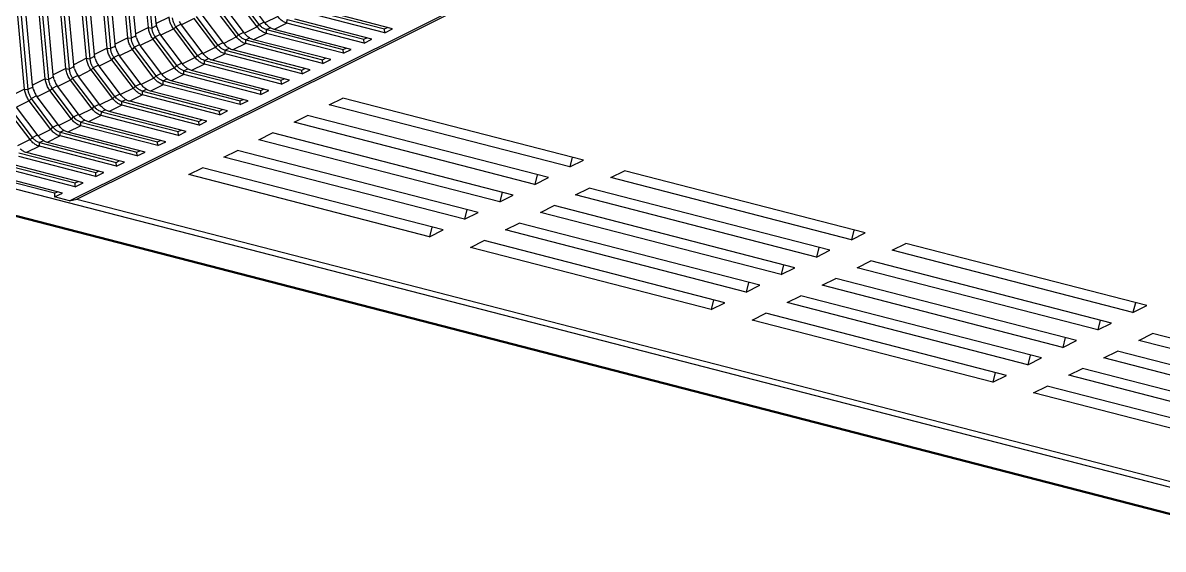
# Model space of a CAD drawing. Header units: millimetres. Extents: x 10368 to 13229, y -13270 to -11269.
# Drawn here: x 10483.1 to 10712.6, y -12889.4 to -12783.4 of the extents above; entities that cross this region are included whole.
import ezdxf

# ---------------------------------------------------------------- set-up
doc = ezdxf.new("R2010")
doc.units = ezdxf.units.MM

# ---------------------------------------------------------------- blocks, each defined once
blk = doc.blocks.new('*u3')
at = {"color": 7, "linetype": 'Continuous'}
for p, q in [((-31.01, 145.61), (220.7, 80.57)), ((220.15, 80.5), (-31.55, 145.54)), ((-37.91, 142.37), (213.79, 77.33)), ((196.02, 80.78), (-20.15, 136.64)), ((-28.06, 126.9), (16.48, 115.4)), ((-25.53, 128.16), (19.01, 116.65)), ((-32.02, 124.93), (12.52, 113.42)), ((-34.54, 123.67), (9.99, 112.16)), ((-41.03, 120.44), (3.5, 108.93)), ((-38.51, 121.7), (6.03, 110.19)), ((-45, 118.47), (-0.46, 106.96)), ((-47.52, 117.21), (-2.98, 105.7)), ((19.01, 116.65), (16.48, 115.4)), ((26.57, 114.7), (24.05, 113.44)), ((26.13, 112.9), (26.57, 114.7)), ((26.57, 114.7), (71.11, 103.19)), ((12.52, 113.42), (9.99, 112.16)), ((24.05, 113.44), (68.58, 101.93)), ((6.03, 110.19), (3.5, 108.93)), ((20.08, 111.47), (17.56, 110.21)), ((17.56, 110.21), (62.1, 98.7)), ((19.64, 109.67), (20.08, 111.47)), ((20.08, 111.47), (64.62, 99.96)), ((13.6, 108.24), (11.07, 106.98)), ((13.16, 106.44), (13.6, 108.24)), ((13.6, 108.24), (58.13, 96.73)), ((-0.46, 106.96), (-2.98, 105.7)), ((11.07, 106.98), (55.61, 95.47)), ((7.11, 105.01), (4.58, 103.75)), ((4.58, 103.75), (49.12, 92.24)), ((6.67, 103.21), (7.11, 105.01)), ((7.11, 105.01), (51.64, 93.5)), ((0.62, 101.78), (-1.91, 100.52)), ((0.18, 99.98), (0.62, 101.78)), ((0.62, 101.78), (45.16, 90.27)), ((71.11, 103.19), (68.58, 101.93)), ((-1.91, 100.52), (42.63, 89.01)), ((64.62, 99.96), (62.1, 98.7)), ((78.68, 101.23), (76.15, 99.98)), ((76.15, 99.98), (120.69, 88.47)), ((78.24, 99.44), (78.68, 101.23)), ((78.68, 101.23), (123.21, 89.73)), ((72.19, 98), (69.66, 96.75)), ((71.75, 96.21), (72.19, 98)), ((72.19, 98), (116.72, 86.5)), ((58.13, 96.73), (55.61, 95.47)), ((69.66, 96.75), (114.2, 85.24)), ((51.64, 93.5), (49.12, 92.24)), ((65.7, 94.77), (63.17, 93.52)), ((63.17, 93.52), (107.71, 82.01)), ((65.26, 92.98), (65.7, 94.77)), ((65.7, 94.77), (110.24, 83.26)), ((59.21, 91.54), (56.69, 90.28)), ((58.77, 89.75), (59.21, 91.54)), ((59.21, 91.54), (103.75, 80.03)), ((45.16, 90.27), (42.63, 89.01)), ((56.69, 90.28), (101.22, 78.78)), ((123.21, 89.73), (120.69, 88.47)), ((52.72, 88.31), (50.2, 87.05)), ((50.2, 87.05), (94.73, 75.55)), ((52.28, 86.52), (52.72, 88.31)), ((52.72, 88.31), (97.26, 76.8)), ((130.78, 87.77), (128.25, 86.51)), ((128.25, 86.51), (172.79, 75)), ((130.34, 85.97), (130.78, 87.77)), ((130.78, 87.77), (175.32, 76.26)), ((116.72, 86.5), (114.2, 85.24)), ((124.29, 84.54), (121.76, 83.28)), ((123.85, 82.74), (124.29, 84.54)), ((124.29, 84.54), (168.83, 73.03)), ((110.24, 83.26), (107.71, 82.01)), ((121.76, 83.28), (166.3, 71.77)), ((196.02, 80.78), (16.65, -8.53)), ((197.41, 81.11), (17.13, -8.66)), ((117.8, 81.31), (115.28, 80.05)), ((117.36, 79.51), (117.8, 81.31)), ((117.8, 81.31), (162.34, 69.8)), ((197.41, 81.11), (196.02, 80.78)), ((197.41, 81.11), (200.14, 80.4)), ((200.14, 80.4), (198.68, 79.68)), ((200.18, 79.7), (200.14, 80.4)), ((103.75, 80.03), (101.22, 78.78)), ((111.31, 78.08), (108.79, 76.82)), ((110.87, 76.28), (111.31, 78.08)), ((111.31, 78.08), (155.85, 66.57)), ((115.28, 80.05), (159.81, 68.54)), ((196.32, 78.5), (194.87, 77.78)), ((196.32, 78.5), (196.37, 77.8)), ((196.32, 78.5), (210.59, 74.82)), ((198.68, 79.68), (212.95, 75.99)), ((200.18, 79.7), (199.64, 79.43)), ((200.18, 79.7), (214.4, 76.03)), ((97.26, 76.8), (94.73, 75.55)), ((108.79, 76.82), (153.33, 65.31)), ((175.32, 76.26), (172.79, 75)), ((192.5, 76.6), (191.05, 75.88)), ((192.5, 76.6), (192.55, 75.9)), ((192.5, 76.6), (206.77, 72.92)), ((194.87, 77.78), (209.14, 74.09)), ((196.37, 77.8), (195.82, 77.53)), ((210.59, 74.13), (196.37, 77.8)), ((104.83, 74.85), (102.3, 73.59)), ((104.39, 73.05), (104.83, 74.85)), ((104.83, 74.85), (149.36, 63.34)), ((188.69, 74.7), (187.23, 73.98)), ((187.23, 73.98), (201.5, 70.29)), ((188.73, 74), (188.19, 73.73)), ((188.69, 74.7), (188.73, 74)), ((188.69, 74.7), (202.96, 71.01)), ((202.95, 70.33), (188.73, 74)), ((191.05, 75.88), (205.32, 72.19)), ((192.55, 75.9), (192, 75.63)), ((206.77, 72.23), (192.55, 75.9)), ((102.3, 73.59), (146.84, 62.08)), ((168.83, 73.03), (166.3, 71.77)), ((184.87, 72.8), (183.42, 72.08)), ((183.42, 72.08), (197.69, 68.39)), ((184.92, 72.1), (184.37, 71.83)), ((184.87, 72.8), (184.92, 72.1)), ((184.87, 72.8), (199.14, 69.11)), ((199.14, 68.43), (184.92, 72.1)), ((202.96, 71.01), (205.32, 72.19)), ((162.34, 69.8), (159.81, 68.54)), ((181.05, 70.9), (179.6, 70.18)), ((179.6, 70.18), (193.87, 66.49)), ((181.1, 70.2), (180.56, 69.93)), ((181.05, 70.9), (181.1, 70.2)), ((181.05, 70.9), (195.32, 67.21)), ((195.32, 66.53), (181.1, 70.2)), ((199.14, 69.11), (201.5, 70.29)), ((202.95, 70.33), (202.22, 69.96)), ((202.96, 71.01), (202.95, 70.33)), ((204.66, 69.78), (204.27, 69.38)), ((204.66, 69.78), (207.02, 70.96)), ((204.66, 69.78), (208.65, 64.49)), ((177.24, 69), (175.78, 68.28)), ((175.78, 68.28), (190.05, 64.59)), ((177.28, 68.3), (176.74, 68.03)), ((177.24, 69), (177.28, 68.3)), ((177.24, 69), (191.51, 65.31)), ((191.5, 64.63), (177.28, 68.3)), ((195.32, 67.21), (197.69, 68.39)), ((199.14, 68.43), (198.4, 68.06)), ((199.14, 69.11), (199.14, 68.43)), ((200.85, 67.88), (200.45, 67.48)), ((200.85, 67.88), (203.21, 69.06)), ((200.85, 67.88), (204.84, 62.59)), ((203.21, 69.06), (207.2, 63.77)), ((204.27, 69.38), (203.29, 68.89)), ((204.27, 69.38), (208.26, 64.09)), ((155.85, 66.57), (153.33, 65.31)), ((173.42, 67.1), (171.97, 66.38)), ((171.97, 66.38), (186.24, 62.69)), ((173.47, 66.4), (172.92, 66.13)), ((173.42, 67.1), (173.47, 66.4)), ((173.42, 67.1), (187.69, 63.41)), ((187.69, 62.73), (173.47, 66.4)), ((191.51, 65.31), (193.87, 66.49)), ((195.32, 66.53), (194.59, 66.16)), ((195.32, 67.21), (195.32, 66.53)), ((196.63, 65.58), (195.66, 65.09)), ((197.03, 65.98), (196.63, 65.58)), ((196.63, 65.58), (200.62, 60.29)), ((197.03, 65.98), (199.39, 67.16)), ((197.03, 65.98), (201.02, 60.69)), ((199.39, 67.16), (203.38, 61.87)), ((200.45, 67.48), (199.47, 66.99)), ((200.45, 67.48), (204.44, 62.19)), ((149.36, 63.34), (146.84, 62.08)), ((165.79, 63.3), (164.33, 62.58)), ((165.79, 63.3), (165.83, 62.6)), ((165.79, 63.3), (180.06, 59.61)), ((169.6, 65.2), (168.15, 64.48)), ((168.15, 64.48), (182.42, 60.79)), ((169.65, 64.5), (169.11, 64.23)), ((169.6, 65.2), (169.65, 64.5)), ((169.6, 65.2), (183.87, 61.51)), ((183.87, 60.83), (169.65, 64.5)), ((187.69, 63.41), (190.05, 64.59)), ((187.69, 63.41), (187.69, 62.73)), ((189.4, 62.18), (191.76, 63.36)), ((191.5, 64.63), (190.77, 64.26)), ((191.51, 65.31), (191.5, 64.63)), ((191.76, 63.36), (195.75, 58.07)), ((192.82, 63.68), (191.84, 63.19)), ((193.21, 64.08), (192.82, 63.68)), ((192.82, 63.68), (196.81, 58.39)), ((193.21, 64.08), (195.58, 65.26)), ((193.21, 64.08), (197.2, 58.79)), ((195.58, 65.26), (199.57, 59.97)), ((204.84, 62.59), (207.2, 63.77)), ((161.97, 61.4), (160.52, 60.68)), ((161.97, 61.4), (162.02, 60.7)), ((161.97, 61.4), (176.24, 57.71)), ((164.33, 62.58), (178.6, 58.89)), ((165.83, 62.6), (165.29, 62.33)), ((180.05, 58.93), (165.83, 62.6)), ((183.87, 61.51), (186.24, 62.69)), ((183.87, 61.51), (183.87, 60.83)), ((185.58, 60.28), (187.94, 61.46)), ((187.69, 62.73), (186.95, 62.36)), ((187.94, 61.46), (191.93, 56.16)), ((189, 61.78), (188.02, 61.29)), ((189.4, 62.18), (189, 61.78)), ((189, 61.78), (192.99, 56.49)), ((189.4, 62.18), (193.39, 56.89)), ((201.02, 60.69), (203.38, 61.87)), ((203.47, 61.7), (204.44, 62.19)), ((204.84, 62.59), (204.44, 62.19)), ((205.69, 60.44), (208.05, 61.61)), ((158.15, 59.5), (156.7, 58.78)), ((158.15, 59.5), (158.2, 58.8)), ((158.15, 59.5), (172.42, 55.81)), ((160.52, 60.68), (174.79, 56.99)), ((162.02, 60.7), (161.47, 60.43)), ((176.24, 57.02), (162.02, 60.7)), ((180.06, 59.61), (180.05, 58.93)), ((180.06, 59.61), (182.42, 60.79)), ((181.76, 58.38), (184.13, 59.56)), ((183.87, 60.83), (183.14, 60.46)), ((184.13, 59.56), (188.12, 54.26)), ((185.18, 59.88), (184.21, 59.39)), ((185.58, 60.28), (185.18, 59.88)), ((185.18, 59.88), (189.17, 54.59)), ((185.58, 60.28), (189.57, 54.99)), ((197.2, 58.79), (199.57, 59.97)), ((199.65, 59.8), (200.62, 60.29)), ((201.02, 60.69), (200.62, 60.29)), ((201.87, 58.53), (204.23, 59.71)), ((204.16, 60.07), (205.09, 60.53)), ((204.23, 59.71), (207.14, 28)), ((208, 28.85), (205.09, 60.53)), ((205.69, 60.44), (205.09, 60.53)), ((205.69, 60.44), (208.59, 28.73)), ((154.34, 57.6), (152.88, 56.88)), ((154.34, 57.6), (154.38, 56.9)), ((154.34, 57.6), (168.61, 53.91)), ((156.7, 58.78), (170.97, 55.09)), ((158.2, 58.8), (157.66, 58.53)), ((172.42, 55.12), (158.2, 58.8)), ((172.42, 55.81), (174.79, 56.99)), ((176.24, 57.02), (175.51, 56.66)), ((176.24, 57.71), (178.6, 58.89)), ((176.24, 57.71), (176.24, 57.02)), ((177.95, 56.48), (180.31, 57.66)), ((180.05, 58.93), (179.32, 58.56)), ((180.31, 57.66), (184.3, 52.36)), ((181.37, 57.98), (180.39, 57.49)), ((181.76, 58.38), (181.37, 57.98)), ((181.37, 57.98), (185.36, 52.68)), ((181.76, 58.38), (185.75, 53.09)), ((193.39, 56.89), (195.75, 58.07)), ((195.83, 57.9), (196.81, 58.39)), ((197.2, 58.79), (196.81, 58.39)), ((198.05, 56.63), (200.42, 57.81)), ((200.35, 58.17), (201.28, 58.63)), ((200.42, 57.81), (203.32, 26.1)), ((204.18, 26.95), (201.28, 58.63)), ((201.87, 58.53), (201.28, 58.63)), ((201.87, 58.53), (204.77, 26.82)), ((150.52, 55.7), (149.07, 54.97)), ((149.07, 54.97), (163.34, 51.29)), ((150.57, 55), (150.02, 54.73)), ((150.52, 55.7), (150.57, 55)), ((150.52, 55.7), (164.79, 52.01)), ((164.79, 51.32), (150.57, 55)), ((152.88, 56.88), (167.15, 53.19)), ((154.38, 56.9), (153.84, 56.63)), ((168.6, 53.22), (154.38, 56.9)), ((168.61, 53.91), (170.97, 55.09)), ((172.42, 55.12), (171.69, 54.76)), ((172.42, 55.81), (172.42, 55.12)), ((174.13, 54.58), (176.49, 55.76)), ((176.49, 55.76), (180.48, 50.46)), ((177.55, 56.08), (176.57, 55.59)), ((177.95, 56.48), (177.55, 56.08)), ((177.55, 56.08), (181.54, 50.78)), ((177.95, 56.48), (181.94, 51.19)), ((189.57, 54.99), (189.17, 54.59)), ((189.57, 54.99), (191.93, 56.16)), ((192.02, 56), (192.99, 56.49)), ((193.39, 56.89), (192.99, 56.49)), ((194.24, 54.73), (196.6, 55.91)), ((196.53, 56.27), (197.46, 56.73)), ((196.6, 55.91), (199.5, 24.2)), ((200.36, 25.05), (197.46, 56.73)), ((198.05, 56.63), (197.46, 56.73)), ((198.05, 56.63), (200.96, 24.92)), ((146.7, 53.8), (145.25, 53.07)), ((145.25, 53.07), (159.52, 49.39)), ((146.75, 53.1), (146.21, 52.83)), ((146.7, 53.8), (146.75, 53.1)), ((146.7, 53.8), (160.97, 50.11)), ((160.97, 49.42), (146.75, 53.1)), ((164.79, 52.01), (167.15, 53.19)), ((168.6, 53.22), (167.87, 52.86)), ((168.61, 53.91), (168.6, 53.22)), ((170.31, 52.68), (172.68, 53.86)), ((172.68, 53.86), (176.67, 48.56)), ((173.73, 54.18), (172.76, 53.69)), ((174.13, 54.58), (173.73, 54.18)), ((173.73, 54.18), (177.73, 48.88)), ((174.13, 54.58), (178.12, 49.29)), ((185.75, 53.09), (185.36, 52.68)), ((185.75, 53.09), (188.12, 54.26)), ((188.2, 54.1), (189.17, 54.59)), ((188.9, 52.46), (189.83, 52.93)), ((192.73, 21.25), (189.83, 52.93)), ((190.42, 52.83), (189.83, 52.93)), ((190.42, 52.83), (192.78, 54.01)), ((190.42, 52.83), (193.32, 21.12)), ((192.71, 54.36), (193.64, 54.83)), ((192.78, 54.01), (195.69, 22.3)), ((196.55, 23.15), (193.64, 54.83)), ((194.24, 54.73), (193.64, 54.83)), ((194.24, 54.73), (197.14, 23.02)), ((142.89, 51.9), (141.43, 51.17)), ((141.43, 51.17), (155.7, 47.49)), ((142.93, 51.2), (142.39, 50.93)), ((142.89, 51.9), (142.93, 51.2)), ((142.89, 51.9), (157.16, 48.21)), ((157.15, 47.52), (142.93, 51.2)), ((160.97, 50.11), (163.34, 51.29)), ((164.79, 51.32), (164.06, 50.96)), ((164.79, 52.01), (164.79, 51.32)), ((166.5, 50.78), (166.1, 50.38)), ((166.5, 50.78), (168.86, 51.96)), ((166.5, 50.78), (170.49, 45.49)), ((168.86, 51.96), (172.85, 46.66)), ((169.92, 52.28), (168.94, 51.79)), ((170.31, 52.68), (169.92, 52.28)), ((169.92, 52.28), (173.91, 46.98)), ((170.31, 52.68), (174.3, 47.39)), ((180.57, 50.3), (181.54, 50.78)), ((181.94, 51.19), (181.54, 50.78)), ((181.94, 51.19), (184.3, 52.36)), ((184.38, 52.2), (185.36, 52.68)), ((185.08, 50.56), (186.01, 51.03)), ((188.91, 19.35), (186.01, 51.03)), ((186.6, 50.93), (186.01, 51.03)), ((186.6, 50.93), (188.97, 52.11)), ((186.6, 50.93), (189.51, 19.22)), ((188.97, 52.11), (191.87, 20.4)), ((139.07, 50), (137.62, 49.27)), ((137.62, 49.27), (151.89, 45.59)), ((139.12, 49.3), (138.57, 49.03)), ((139.07, 50), (139.12, 49.3)), ((139.07, 50), (153.34, 46.31)), ((153.34, 45.62), (139.12, 49.3)), ((157.16, 48.21), (159.52, 49.39)), ((160.97, 49.42), (160.24, 49.06)), ((160.97, 50.11), (160.97, 49.42)), ((162.68, 48.88), (162.28, 48.48)), ((162.68, 48.88), (165.04, 50.05)), ((162.68, 48.88), (166.67, 43.59)), ((165.04, 50.05), (169.03, 44.76)), ((166.1, 50.38), (165.12, 49.89)), ((166.1, 50.38), (170.09, 45.08)), ((174.3, 47.39), (176.67, 48.56)), ((176.75, 48.4), (177.73, 48.88)), ((178.12, 49.29), (177.73, 48.88)), ((178.12, 49.29), (180.48, 50.46)), ((181.26, 48.66), (182.19, 49.13)), ((185.1, 17.45), (182.19, 49.13)), ((182.79, 49.03), (182.19, 49.13)), ((182.79, 49.03), (185.15, 50.21)), ((182.79, 49.03), (185.69, 17.32)), ((185.15, 50.21), (188.05, 18.5)), ((157.16, 48.21), (157.15, 47.52)), ((158.86, 46.98), (161.23, 48.15)), ((161.23, 48.15), (165.22, 42.86)), ((162.28, 48.48), (161.31, 47.99)), ((162.28, 48.48), (166.28, 43.18)), ((178.97, 47.13), (181.33, 48.31)), ((181.33, 48.31), (184.24, 16.6))]:
    blk.add_line(p, q, dxfattribs=at)
for centre, radius, start, end in [((199.89, 59.24), 4.37, 26.6131, 36.9739), ((199.9, 59.24), 4.36, 16.3163, 26.6926), ((196.08, 57.34), 4.37, 26.6131, 36.9739), ((196.08, 57.34), 4.36, 16.3163, 26.6926), ((192.26, 55.44), 4.37, 26.6131, 36.9739), ((192.27, 55.44), 4.36, 16.3163, 26.6926), ((188.45, 53.54), 4.37, 26.6131, 36.9739), ((188.45, 53.54), 4.36, 16.3163, 26.6926), ((184.63, 51.64), 4.37, 26.6131, 36.9739), ((184.63, 51.63), 4.36, 16.3163, 26.6926), ((180.81, 49.74), 4.37, 26.6131, 36.9739), ((180.82, 49.73), 4.36, 16.3163, 26.6926), ((173.18, 45.94), 4.37, 26.6131, 36.9739), ((177, 47.84), 4.37, 26.6131, 36.9739), ((177, 47.83), 4.36, 16.3163, 26.6926)]:
    blk.add_arc(centre, radius, start, end, dxfattribs=at)
for points, start_tangent, end_tangent in [([(205.32, 72.19), (205.93, 71.94)], (0.968198, -0.250186), (0.871993, -0.489518)), ([(205.93, 71.94), (206.51, 71.52)], (0.871993, -0.489518), (0.744298, -0.667848)), ([(201.5, 70.29), (202.11, 70.04)], (0.968198, -0.250186), (0.871993, -0.489518)), ([(202.11, 70.04), (202.69, 69.62)], (0.871993, -0.489518), (0.744298, -0.667848)), ([(202.95, 70.33), (203.42, 70.14)], (0.968198, -0.250186), (0.871993, -0.489518)), ([(202.96, 71.01), (203.57, 70.77), (204.15, 70.35), (204.66, 69.78)], (0.968198, -0.250186), (0.602192, -0.798351)), ([(203.42, 70.14), (203.87, 69.81), (203.95, 69.74)], (0.871993, -0.489518), (0.718252, -0.695783)), ([(203.95, 69.74), (204.27, 69.38)], (0.718252, -0.695783), (0.602192, -0.798351)), ([(197.69, 68.39), (198.3, 68.14)], (0.968198, -0.250186), (0.871993, -0.489518)), ([(198.3, 68.14), (198.88, 67.72)], (0.871993, -0.489518), (0.744298, -0.667848)), ([(198.88, 67.72), (199.39, 67.16)], (0.744298, -0.667848), (0.602192, -0.798351)), ([(199.14, 69.11), (199.75, 68.87), (200.33, 68.45), (200.85, 67.88)], (0.968198, -0.250186), (0.602192, -0.798351)), ([(199.14, 68.43), (199.61, 68.24)], (0.968198, -0.250186), (0.871993, -0.489518)), ([(199.61, 68.24), (200.05, 67.91), (200.13, 67.84)], (0.871993, -0.489518), (0.718252, -0.695783)), ([(200.13, 67.84), (200.45, 67.48)], (0.718252, -0.695783), (0.602192, -0.798351)), ([(202.69, 69.62), (203.21, 69.06)], (0.744298, -0.667848), (0.602192, -0.798351)), ([(193.87, 66.49), (194.48, 66.24)], (0.968198, -0.250186), (0.871993, -0.489518)), ([(194.48, 66.24), (195.06, 65.82)], (0.871993, -0.489518), (0.744298, -0.667848)), ([(195.06, 65.82), (195.58, 65.26)], (0.744298, -0.667848), (0.602192, -0.798351)), ([(195.32, 67.21), (195.93, 66.96), (196.51, 66.54), (197.03, 65.98)], (0.968198, -0.250186), (0.602192, -0.798351)), ([(195.32, 66.53), (195.79, 66.33)], (0.968198, -0.250186), (0.871993, -0.489518)), ([(195.79, 66.33), (196.24, 66.01), (196.32, 65.94)], (0.871993, -0.489518), (0.718252, -0.695783)), ([(196.32, 65.94), (196.63, 65.58)], (0.718252, -0.695783), (0.602192, -0.798351)), ([(187.69, 63.41), (188.3, 63.16), (188.88, 62.74), (189.4, 62.18)], (0.968198, -0.250186), (0.602192, -0.798351)), ([(190.05, 64.59), (190.66, 64.34)], (0.968198, -0.250186), (0.871993, -0.489518)), ([(190.66, 64.34), (191.24, 63.92)], (0.871993, -0.489518), (0.744298, -0.667848)), ([(191.24, 63.92), (191.76, 63.36)], (0.744298, -0.667848), (0.602192, -0.798351)), ([(191.5, 64.63), (191.97, 64.43)], (0.968198, -0.250186), (0.871993, -0.489518)), ([(191.51, 65.31), (192.12, 65.06), (192.7, 64.64), (193.21, 64.08)], (0.968198, -0.250186), (0.602192, -0.798351)), ([(191.97, 64.43), (192.42, 64.11), (192.5, 64.04)], (0.871993, -0.489518), (0.718252, -0.695783)), ([(192.5, 64.04), (192.82, 63.68)], (0.718252, -0.695783), (0.602192, -0.798351)), ([(183.87, 61.51), (184.48, 61.26), (185.06, 60.84), (185.58, 60.28)], (0.968198, -0.250186), (0.602192, -0.798351)), ([(186.24, 62.69), (186.85, 62.44)], (0.968198, -0.250186), (0.871993, -0.489518)), ([(186.85, 62.44), (187.43, 62.02)], (0.871993, -0.489518), (0.744298, -0.667848)), ([(187.43, 62.02), (187.94, 61.46)], (0.744298, -0.667848), (0.602192, -0.798351)), ([(187.69, 62.73), (188.16, 62.53)], (0.968198, -0.250186), (0.871993, -0.489518)), ([(188.16, 62.53), (188.6, 62.21), (188.68, 62.14)], (0.871993, -0.489518), (0.718252, -0.695783)), ([(188.68, 62.14), (189, 61.78)], (0.718252, -0.695783), (0.602192, -0.798351)), ([(205.09, 60.53), (204.98, 61.11), (204.76, 61.67), (204.44, 62.19)], (-0.091185, 0.995834), (-0.602192, 0.798351)), ([(204.84, 62.59), (205.25, 61.92), (205.54, 61.19), (205.69, 60.44)], (0.602192, -0.798351), (0.091185, -0.995834)), ([(180.06, 59.61), (180.67, 59.36), (181.25, 58.94), (181.76, 58.38)], (0.968198, -0.250186), (0.602192, -0.798351)), ([(182.42, 60.79), (183.03, 60.54)], (0.968198, -0.250186), (0.871993, -0.489518)), ([(183.03, 60.54), (183.61, 60.12)], (0.871993, -0.489518), (0.744298, -0.667848)), ([(183.61, 60.12), (184.13, 59.56)], (0.744298, -0.667848), (0.602192, -0.798351)), ([(183.87, 60.83), (184.34, 60.63)], (0.968198, -0.250186), (0.871993, -0.489518)), ([(184.34, 60.63), (184.79, 60.31), (184.87, 60.24)], (0.871993, -0.489518), (0.718252, -0.695783)), ([(184.87, 60.24), (185.18, 59.88)], (0.718252, -0.695783), (0.602192, -0.798351)), ([(201.28, 58.63), (201.17, 59.21), (200.94, 59.77), (200.62, 60.29)], (-0.091185, 0.995834), (-0.602192, 0.798351)), ([(201.02, 60.69), (201.44, 60.02), (201.73, 59.29), (201.87, 58.53)], (0.602192, -0.798351), (0.091185, -0.995834)), ([(204.09, 60.46), (204.23, 59.71)], (0.28024, -0.95993), (0.091185, -0.995834)), ([(174.79, 56.99), (175.4, 56.74)], (0.968198, -0.250186), (0.871993, -0.489518)), ([(176.24, 57.71), (176.85, 57.46), (177.43, 57.04), (177.95, 56.48)], (0.968198, -0.250186), (0.602192, -0.798351)), ([(176.24, 57.02), (176.71, 56.83)], (0.968198, -0.250186), (0.871993, -0.489518)), ([(178.6, 58.89), (179.21, 58.64)], (0.968198, -0.250186), (0.871993, -0.489518)), ([(179.21, 58.64), (179.79, 58.22)], (0.871993, -0.489518), (0.744298, -0.667848)), ([(179.79, 58.22), (180.31, 57.66)], (0.744298, -0.667848), (0.602192, -0.798351)), ([(180.05, 58.93), (180.52, 58.73)], (0.968198, -0.250186), (0.871993, -0.489518)), ([(180.52, 58.73), (180.97, 58.41), (181.05, 58.34)], (0.871993, -0.489518), (0.718252, -0.695783)), ([(181.05, 58.34), (181.37, 57.98)], (0.718252, -0.695783), (0.602192, -0.798351)), ([(197.46, 56.73), (197.35, 57.31), (197.13, 57.87), (196.81, 58.39)], (-0.091185, 0.995834), (-0.602192, 0.798351)), ([(197.2, 58.79), (197.62, 58.12), (197.91, 57.39), (198.05, 56.63)], (0.602192, -0.798351), (0.091185, -0.995834)), ([(200.27, 58.56), (200.42, 57.81)], (0.28024, -0.95993), (0.091185, -0.995834)), ([(170.97, 55.09), (171.58, 54.84)], (0.968198, -0.250186), (0.871993, -0.489518)), ([(172.42, 55.81), (173.03, 55.56), (173.61, 55.14), (174.13, 54.58)], (0.968198, -0.250186), (0.602192, -0.798351)), ([(172.42, 55.12), (172.89, 54.93)], (0.968198, -0.250186), (0.871993, -0.489518)), ([(172.89, 54.93), (173.34, 54.61), (173.42, 54.53)], (0.871993, -0.489518), (0.718252, -0.695783)), ([(175.4, 56.74), (175.98, 56.32)], (0.871993, -0.489518), (0.744298, -0.667848)), ([(175.98, 56.32), (176.49, 55.76)], (0.744298, -0.667848), (0.602192, -0.798351)), ([(176.71, 56.83), (177.15, 56.51), (177.23, 56.43)], (0.871993, -0.489518), (0.718252, -0.695783)), ([(177.23, 56.43), (177.55, 56.08)], (0.718252, -0.695783), (0.602192, -0.798351)), ([(189.57, 54.99), (189.99, 54.32), (190.28, 53.58), (190.42, 52.83)], (0.602192, -0.798351), (0.091185, -0.995834)), ([(193.64, 54.83), (193.53, 55.41), (193.31, 55.97), (192.99, 56.49)], (-0.091185, 0.995834), (-0.602192, 0.798351)), ([(193.39, 56.89), (193.8, 56.22), (194.09, 55.48), (194.24, 54.73)], (0.602192, -0.798351), (0.091185, -0.995834)), ([(196.45, 56.66), (196.6, 55.91)], (0.28024, -0.95993), (0.091185, -0.995834)), ([(167.15, 53.19), (167.76, 52.94)], (0.968198, -0.250186), (0.871993, -0.489518)), ([(167.76, 52.94), (168.34, 52.52)], (0.871993, -0.489518), (0.744298, -0.667848)), ([(168.6, 53.22), (169.07, 53.03)], (0.968198, -0.250186), (0.871993, -0.489518)), ([(168.61, 53.91), (169.22, 53.66), (169.8, 53.24), (170.31, 52.68)], (0.968198, -0.250186), (0.602192, -0.798351)), ([(169.07, 53.03), (169.52, 52.71), (169.6, 52.63)], (0.871993, -0.489518), (0.718252, -0.695783)), ([(171.58, 54.84), (172.16, 54.42)], (0.871993, -0.489518), (0.744298, -0.667848)), ([(172.16, 54.42), (172.68, 53.86)], (0.744298, -0.667848), (0.602192, -0.798351)), ([(173.42, 54.53), (173.73, 54.18)], (0.718252, -0.695783), (0.602192, -0.798351)), ([(185.75, 53.09), (186.17, 52.42), (186.46, 51.68), (186.6, 50.93)], (0.602192, -0.798351), (0.091185, -0.995834)), ([(188.82, 52.86), (188.97, 52.11)], (0.28024, -0.95993), (0.091185, -0.995834)), ([(189.83, 52.93), (189.72, 53.51), (189.49, 54.07), (189.17, 54.59)], (-0.091185, 0.995834), (-0.602192, 0.798351)), ([(192.64, 54.76), (192.78, 54.01)], (0.28024, -0.95993), (0.091185, -0.995834)), ([(163.34, 51.29), (163.95, 51.04)], (0.968198, -0.250186), (0.871993, -0.489518)), ([(163.95, 51.04), (164.53, 50.62)], (0.871993, -0.489518), (0.744298, -0.667848)), ([(164.79, 52.01), (165.4, 51.76), (165.98, 51.34), (166.5, 50.78)], (0.968198, -0.250186), (0.602192, -0.798351)), ([(164.79, 51.32), (165.26, 51.13)], (0.968198, -0.250186), (0.871993, -0.489518)), ([(165.26, 51.13), (165.7, 50.81), (165.78, 50.73)], (0.871993, -0.489518), (0.718252, -0.695783)), ([(165.78, 50.73), (166.1, 50.38)], (0.718252, -0.695783), (0.602192, -0.798351)), ([(168.34, 52.52), (168.86, 51.96)], (0.744298, -0.667848), (0.602192, -0.798351)), ([(169.6, 52.63), (169.92, 52.28)], (0.718252, -0.695783), (0.602192, -0.798351)), ([(182.19, 49.13), (182.08, 49.7), (181.86, 50.27), (181.54, 50.78)], (-0.091185, 0.995834), (-0.602192, 0.798351)), ([(181.94, 51.19), (182.35, 50.52), (182.64, 49.78), (182.79, 49.03)], (0.602192, -0.798351), (0.091185, -0.995834)), ([(185.01, 50.96), (185.15, 50.21)], (0.28024, -0.95993), (0.091185, -0.995834)), ([(186.01, 51.03), (185.9, 51.6), (185.68, 52.17), (185.36, 52.68)], (-0.091185, 0.995834), (-0.602192, 0.798351)), ([(159.52, 49.39), (160.13, 49.14)], (0.968198, -0.250186), (0.871993, -0.489518)), ([(160.13, 49.14), (160.71, 48.72)], (0.871993, -0.489518), (0.744298, -0.667848)), ([(160.71, 48.72), (161.23, 48.15)], (0.744298, -0.667848), (0.602192, -0.798351)), ([(160.97, 50.11), (161.58, 49.86), (162.17, 49.44), (162.68, 48.88)], (0.968198, -0.250186), (0.602192, -0.798351)), ([(160.97, 49.42), (161.44, 49.23)], (0.968198, -0.250186), (0.871993, -0.489518)), ([(161.44, 49.23), (161.89, 48.91), (161.97, 48.83)], (0.871993, -0.489518), (0.718252, -0.695783)), ([(161.97, 48.83), (162.28, 48.48)], (0.718252, -0.695783), (0.602192, -0.798351)), ([(164.53, 50.62), (165.04, 50.05)], (0.744298, -0.667848), (0.602192, -0.798351)), ([(178.38, 47.23), (178.27, 47.8), (178.04, 48.37), (177.73, 48.88)], (-0.091185, 0.995834), (-0.602192, 0.798351)), ([(178.12, 49.29), (178.54, 48.62), (178.83, 47.88), (178.97, 47.13)], (0.602192, -0.798351), (0.091185, -0.995834)), ([(181.19, 49.06), (181.33, 48.31)], (0.28024, -0.95993), (0.091185, -0.995834)), ([(157.16, 48.21), (157.77, 47.96), (158.35, 47.54), (158.86, 46.98)], (0.968198, -0.250186), (0.602192, -0.798351))]:
    blk.add_spline(points, degree=3, dxfattribs=dict(at, start_tangent=start_tangent, end_tangent=end_tangent))
blk = doc.blocks.new('u58')
at = {"xscale": 1.087728597931346, "yscale": 1.087728597931346, "zscale": 1.087728597931687}
blk.add_blockref('*u3', (368.247, 461.37), dxfattribs=at)

msp = doc.modelspace()

# ---------------------------------------------------------------- block references
at = {"rotation": 180}
msp.add_blockref('u58', (11075.41, -12269.61), dxfattribs=at)

doc.saveas('drawing.dxf')
